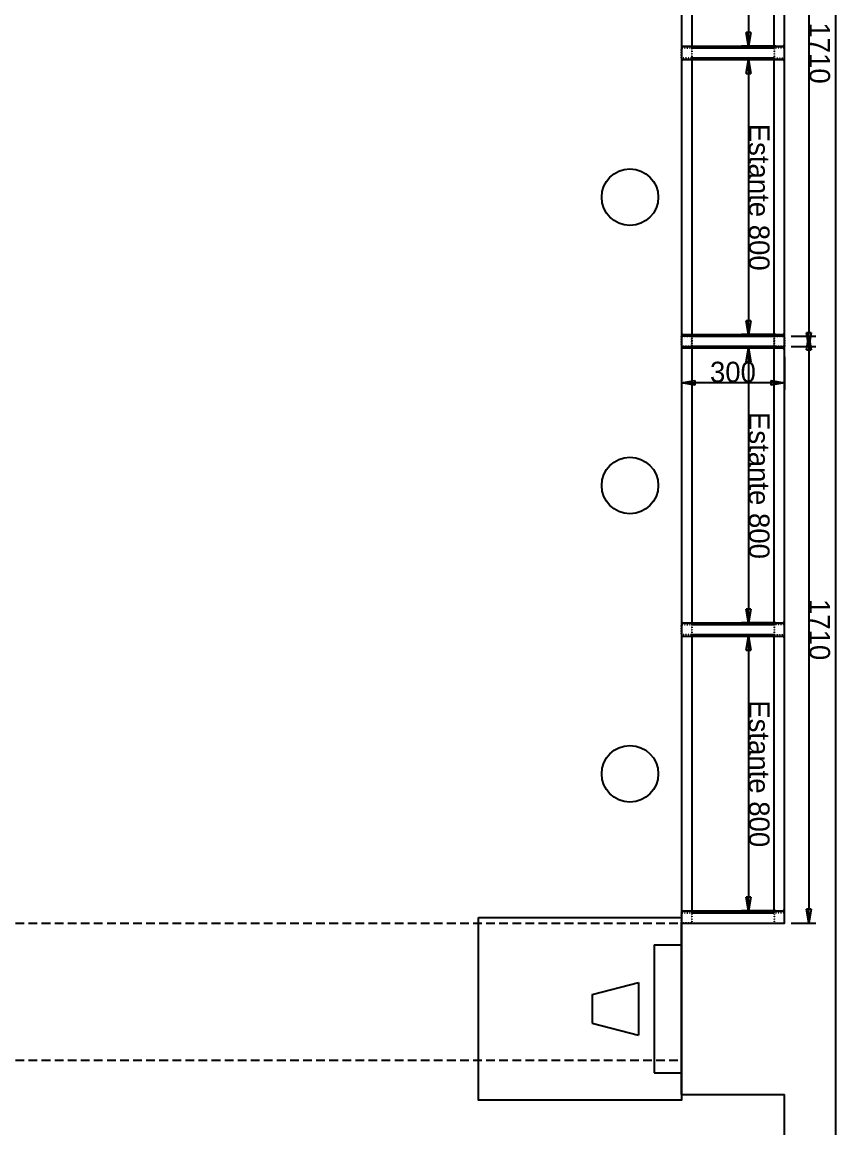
# Model space of a CAD drawing. Header units: inches. Extents: x 216615 to 231886, y -28847 to -680.
# Drawn here: x 229514 to 231886, y -25114 to -21892 of the extents above; entities that cross this region are included whole.
import ezdxf

# ---------------------------------------------------------------- set-up
doc = ezdxf.new("R2010")
doc.units = ezdxf.units.IN
doc.header["$MEASUREMENT"] = 0
doc.linetypes.add('Puntets JB', pattern=[3, 0, -3])
doc.linetypes.add('TRAZOSX2', pattern=[38.1, 25.4, -12.7])
for name, color, linetype in [('Cotas bloques dinámicos PM espacio', 250, 'Continuous'), ('Linea Capa Color 0000 JB', 7, 'Continuous'), ('Linea Capa Color 0140 Blau Vidre JB', 140, 'Continuous'), ('MOBILIARIO', 42, 'Continuous'), ('SOMBREADO', 251, 'Continuous')]:
    doc.layers.add(name, color=color, linetype=linetype)
doc.styles.add('Jordi Ava', font='')
doc.styles.get('Jordi Ava').set_extended_font_data('AvantGarde Md BT')
doc.dimstyles.new('Jordi Ava 2015', dxfattribs={"dimtxt": 60, "dimasz": 40, "dimexe": 20, "dimexo": 20, "dimgap": 0.09, "dimtad": 1, "dimdec": 0, "dimzin": 0, "dimdsep": 46, "dimtxsty": 'Jordi Ava', "dimblk": 'CLOSED', "dimcen": 1.5, "dimclrd": 7, "dimclre": 7, "dimclrt": 256, "dimadec": 0, "dimazin": 0, "dimtfac": 0.05, "dimtdec": 0, "dimtofl": 0, "dimtmove": 0, "dimatfit": 3, "dimldrblk": 'CLOSED', "dimfxl": 90, "dimtolj": 1, "dimtzin": 0, "dimlwd": -1, "dimlwe": -1, "dimarcsym": 0})
doc.dimstyles.new('Jordi Ava Vidre 140 2015', dxfattribs={"dimtxt": 60, "dimasz": 40, "dimexe": 20, "dimexo": 20, "dimgap": 0.09, "dimtad": 1, "dimdec": 0, "dimzin": 0, "dimdsep": 46, "dimtxsty": 'Jordi Ava', "dimblk": 'CLOSED', "dimcen": 1.5, "dimclrd": 7, "dimclre": 7, "dimclrt": 256, "dimadec": 0, "dimazin": 0, "dimtfac": 0.05, "dimtdec": 0, "dimtofl": 0, "dimtmove": 0, "dimatfit": 3, "dimldrblk": 'CLOSED', "dimfxl": 90, "dimtolj": 1, "dimtzin": 0, "dimlwd": -1, "dimlwe": -1, "dimarcsym": 0})

# ---------------------------------------------------------------- blocks, each defined once
blk = doc.blocks.new('_Closed')
at = {"color": 0, "linetype": 'ByBlock', "lineweight": -2}
for p, q in [((-1, 0.167), (0, 0)), ((-1, 0.167), (-1, -0.167)), ((0, 0), (-1, -0.167)), ((0, 0), (-1, 0))]:
    blk.add_line(p, q, dxfattribs=at)
blk = doc.blocks.new('*D237')
at = {"layer": 'Cotas bloques dinámicos PM espacio', "color": 7, "ltscale": 10, "transparency": 16777216}
for p, q in [((35, -25), (35, -125)), ((835, -25), (835, -125)), ((75, -105), (795, -105))]:
    blk.add_line(p, q, dxfattribs=at)
at = {"layer": 'Defpoints', "color": 0, "lineweight": 13, "ltscale": 10, "transparency": 16777216}
for p in [(35, -5), (835, -5), (835, -105)]:
    blk.add_point(p, dxfattribs=at)
at = {"layer": 'Cotas bloques dinámicos PM espacio', "color": 7, "ltscale": 10, "transparency": 16777216, "xscale": 40, "yscale": 40, "zscale": 40, "rotation": 180}
blk.add_blockref('_Closed', (35, -105), dxfattribs=at)
at = {"layer": 'Cotas bloques dinámicos PM espacio', "color": 7, "ltscale": 10, "transparency": 16777216, "xscale": 40, "yscale": 40, "zscale": 40}
blk.add_blockref('_Closed', (835, -105), dxfattribs=at)
at = {"layer": 'Cotas bloques dinámicos PM espacio', "color": 140, "ltscale": 10, "transparency": 16777216, "insert": (435, -73.8), "char_height": 60, "attachment_point": 5, "style": 'Jordi Ava'}
blk.add_mtext('\\A1;Estante 800', dxfattribs=at)
blk = doc.blocks.new('*D230')
at = {"layer": 'Cotas bloques dinámicos PM espacio', "color": 7, "ltscale": 10, "transparency": 16777216}
for p, q in [((368036.7, 7441.3), (368036.7, 7512.6)), ((369746.7, 7441.3), (369746.7, 7512.6)), ((368076.7, 7492.6), (369706.7, 7492.6))]:
    blk.add_line(p, q, dxfattribs=at)
at = {"layer": 'Defpoints', "color": 0, "lineweight": 13, "ltscale": 10, "transparency": 16777216}
for p in [(369746.7, 7492.6), (368036.7, 7421.3), (369746.7, 7421.3)]:
    blk.add_point(p, dxfattribs=at)
at = {"layer": 'Cotas bloques dinámicos PM espacio', "color": 7, "ltscale": 10, "transparency": 16777216, "xscale": 40, "yscale": 40, "zscale": 40, "rotation": 180}
blk.add_blockref('_Closed', (368036.7, 7492.6), dxfattribs=at)
at = {"layer": 'Cotas bloques dinámicos PM espacio', "color": 7, "ltscale": 10, "transparency": 16777216, "xscale": 40, "yscale": 40, "zscale": 40}
blk.add_blockref('_Closed', (369746.7, 7492.6), dxfattribs=at)
at = {"layer": 'Cotas bloques dinámicos PM espacio', "ltscale": 10, "transparency": 16777216, "insert": (368891.7, 7523.8), "char_height": 60, "attachment_point": 5, "style": 'Jordi Ava'}
blk.add_mtext('\\A1;1710', dxfattribs=at)
blk = doc.blocks.new('*D231')
at = {"layer": 'Cotas bloques dinámicos PM espacio', "color": 7, "ltscale": 10, "transparency": 16777216}
for p, q in [((368096.7, 7421.3), (368192.9, 7421.3)), ((368172.9, 7381.3), (368172.9, 7161.3)), ((368096.7, 7121.3), (368192.9, 7121.3))]:
    blk.add_line(p, q, dxfattribs=at)
at = {"layer": 'Defpoints', "color": 0, "lineweight": 13, "ltscale": 10, "transparency": 16777216}
for p in [(368076.7, 7421.3), (368076.7, 7121.3), (368172.9, 7121.3)]:
    blk.add_point(p, dxfattribs=at)
at = {"layer": 'Cotas bloques dinámicos PM espacio', "color": 7, "ltscale": 10, "transparency": 16777216, "xscale": 40, "yscale": 40, "zscale": 40}
for p, rotation in [((368172.9, 7421.3), 90), ((368172.9, 7121.3), 270)]:
    blk.add_blockref('_Closed', p, dxfattribs=dict(at, rotation=rotation))
at = {"layer": 'Cotas bloques dinámicos PM espacio', "ltscale": 10, "transparency": 16777216, "insert": (368141.6, 7271.3), "char_height": 60, "attachment_point": 5, "rotation": 90, "style": 'Jordi Ava'}
blk.add_mtext('\\A1;300', dxfattribs=at)
blk = doc.blocks.new('*D238')
at = {"layer": 'Cotas bloques dinámicos PM espacio', "color": 7, "ltscale": 10, "transparency": 16777216}
for p, q in [((875, -25), (875, -125)), ((1675, -25), (1675, -125)), ((915, -105), (1635, -105))]:
    blk.add_line(p, q, dxfattribs=at)
at = {"layer": 'Defpoints', "color": 0, "lineweight": 13, "ltscale": 10, "transparency": 16777216}
for p in [(875, -5), (1675, -5), (1675, -105)]:
    blk.add_point(p, dxfattribs=at)
at = {"layer": 'Cotas bloques dinámicos PM espacio', "color": 7, "ltscale": 10, "transparency": 16777216, "xscale": 40, "yscale": 40, "zscale": 40, "rotation": 180}
blk.add_blockref('_Closed', (875, -105), dxfattribs=at)
at = {"layer": 'Cotas bloques dinámicos PM espacio', "color": 7, "ltscale": 10, "transparency": 16777216, "xscale": 40, "yscale": 40, "zscale": 40}
blk.add_blockref('_Closed', (1675, -105), dxfattribs=at)
at = {"layer": 'Cotas bloques dinámicos PM espacio', "color": 140, "ltscale": 10, "transparency": 16777216, "insert": (1275, -73.8), "char_height": 60, "attachment_point": 5, "style": 'Jordi Ava'}
blk.add_mtext('\\A1;Estante 800', dxfattribs=at)
blk = doc.blocks.new('Planta Kubo Doble Est. Crist. 800')
at = {"layer": 'Linea Capa Color 0000 JB', "linetype": 'Puntets JB', "ltscale": 0.07}
for points in [[(0, 0), (30, 0), (30, -30), (0, -30)], [(870, 0), (840, 0), (840, -30), (870, -30)], [(1710, 0), (1680, 0), (1680, -30), (1710, -30)], [(0, -300), (30, -300), (30, -270), (0, -270)], [(870, -300), (840, -300), (840, -270), (870, -270)], [(1710, -300), (1680, -300), (1680, -270), (1710, -270)]]:
    blk.add_lwpolyline(points, close=True, dxfattribs=at)
at = {"layer": 'Linea Capa Color 0000 JB', "ltscale": 10}
for points in [[(0, -300), (1710, -300), (1710, 0), (0, 0)], [(840, -30), (30, -30), (30, -270), (840, -270)], [(1680, -30), (870, -30), (870, -270), (1680, -270)]]:
    blk.add_lwpolyline(points, close=True, dxfattribs=at)
for centre in [(435, -450), (1275, -450)]:
    blk.add_circle(centre, 82.4, dxfattribs=at)
at = {"layer": 'Linea Capa Color 0140 Blau Vidre JB', "ltscale": 10}
for points in [[(40, -300), (830, -300, 0.414214), (835, -295), (835, -5, 0.414214), (830, 0), (40, 0, 0.414214), (35, -5), (35, -295, 0.414214)], [(880, -300), (1670, -300, 0.414214), (1675, -295), (1675, -5, 0.414214), (1670, 0), (880, 0, 0.414214), (875, -5), (875, -295, 0.414214)]]:
    blk.add_lwpolyline(points, format="xyb", close=True, dxfattribs=at)
at = {"layer": 'Cotas bloques dinámicos PM espacio', "ltscale": 10}
dim = blk.add_linear_dim(base=(1710, 71.2), p1=(0, 0), p2=(1710, 0), dimstyle='Jordi Ava 2015', dxfattribs=at)
dim.commit()
dim.dimension.update_dxf_attribs({"geometry": '*D230', "text_midpoint": (855, 102.5), "insert": (-368036.7, -7421.3)})
for base, p1, p2, picture, middle in [((835, -105), (35, -5), (835, -5), '*D237', (435, -73.8)), ((1675, -105), (875, -5), (1675, -5), '*D238', (1275, -73.8))]:
    dim = blk.add_linear_dim(base=base, p1=p1, p2=p2, text='Estante <>', dimstyle='Jordi Ava Vidre 140 2015', override={"dimclrt": 140}, dxfattribs=at)
    dim.commit()
    dim.dimension.update_dxf_attribs({"geometry": picture, "text_midpoint": middle})
dim = blk.add_linear_dim(base=(136.2, -300), p1=(40, 0), p2=(40, -300), angle=90, dimstyle='Jordi Ava Vidre 140 2015', dxfattribs=at)
dim.commit()
dim.dimension.update_dxf_attribs({"geometry": '*D231', "text_midpoint": (104.9, -150), "insert": (-368036.7, -7421.3)})

msp = doc.modelspace()

# ---------------------------------------------------------------- linework, layer by layer
for p, q in [((231885.7, -28847.3), (231885.7, -13737.3)), ((231735.7, -24517.3), (231735.7, -19047.3)), ((231435.7, -25017.3), (231435.7, -24517.3)), ((231435.7, -24517.3), (231735.7, -24517.3)), ((231435.7, -25017.3), (231735.7, -25017.3)), ((231735.7, -28647.3), (231735.7, -25017.3))]:
    msp.add_line(p, q)
at = {"layer": 'MOBILIARIO'}
for p, q in [((231356.4, -24580.5), (231435.7, -24580.5)), ((231356.4, -24580.5), (231356.4, -24954.1)), ((231175.1, -24725.6), (231310.4, -24690.4)), ((231310.4, -24690.4), (231310.4, -24844.2)), ((231175.1, -24725.6), (231175.1, -24809)), ((231175.1, -24809), (231310.4, -24844.2)), ((231356.4, -24954.1), (231435.7, -24954.1))]:
    msp.add_line(p, q, dxfattribs=at)
msp.add_lwpolyline([(230844, -24501.2), (231435.7, -24501.2), (231435.7, -25033.4), (230844, -25033.4)], close=True, dxfattribs=at)
at = {"layer": 'SOMBREADO', "linetype": 'TRAZOSX2'}
for p, q in [((226675.7, -24517.3), (231435.7, -24517.3)), ((226675.7, -24917.3), (231435.7, -24917.3))]:
    msp.add_line(p, q, dxfattribs=at)

# ---------------------------------------------------------------- block references
at = {"lineweight": 13, "rotation": 270}
for p in [(231735.7, -21127.3), (231735.7, -22807.3)]:
    msp.add_blockref('Planta Kubo Doble Est. Crist. 800', p, dxfattribs=at)

doc.saveas('drawing.dxf')
